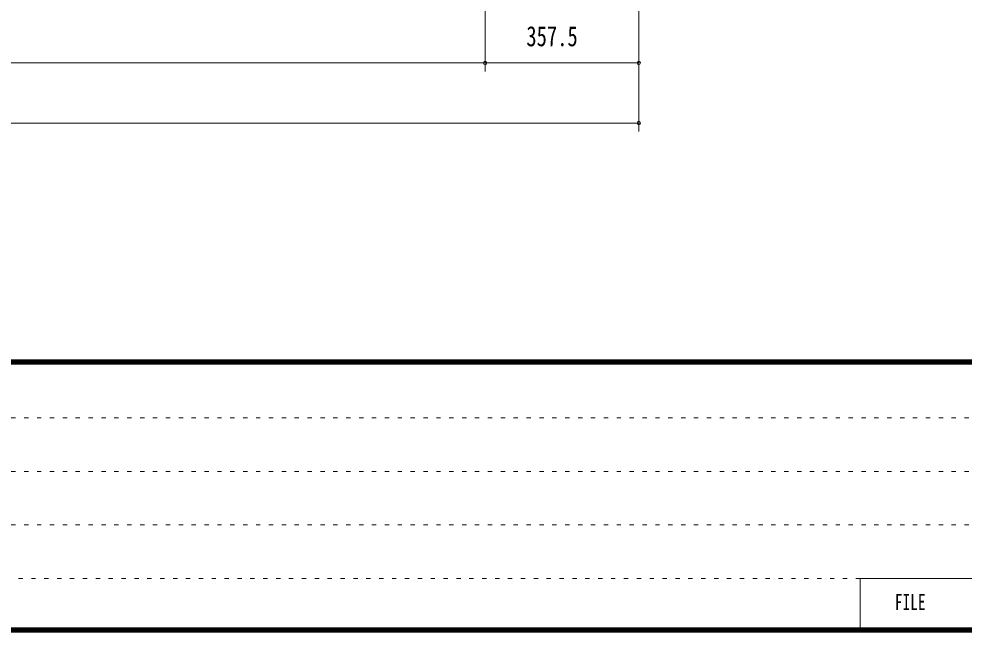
# Model space of a CAD drawing. Units: millimetres, scale not verified. Extents: x -5740 to 5740, y -4020 to 4020.
# Drawn here: x -1402 to 799, y -4020 to -2591 of the extents above; entities that cross this region are included whole.
import ezdxf
from ezdxf.enums import TextEntityAlignment as Align

# ---------------------------------------------------------------- set-up
doc = ezdxf.new("R2010")
doc.units = ezdxf.units.MM
doc.header["$LTSCALE"] = 10
doc.linetypes.add('USER1', pattern=[3, 1, -2])
doc.layers.add('0-E_2ラック-F寸法', color=3, linetype='Continuous', lineweight=18)
doc.layers.add('1-2_F-F4PAPAER', color=5, linetype='Continuous', lineweight=18)
doc.styles.add('ＭＳ ゴシック', font='')
doc.styles.get('ＭＳ ゴシック').set_extended_font_data('MS Gothic')

msp = doc.modelspace()

# ---------------------------------------------------------------- linework, layer by layer
at = {"layer": '0-E_2ラック-F寸法'}
for p, q in [((-316.2, -2713.71), (-316.2, -2198.95)), ((41.3, -2853.71), (41.3, -2220.95)), ((-4591.2, -2693.71), (-316.2, -2693.71)), ((-316.2, -2693.71), (41.3, -2693.71)), ((-4798.7, -2833.71), (41.3, -2833.71))]:
    msp.add_line(p, q, dxfattribs=at)
for centre, start, end in [((-316.2, -2693.71), 0, 180), ((-316.2, -2693.71), 180, 0), ((41.3, -2693.71), 0, 180), ((41.3, -2693.71), 180, 0), ((41.3, -2833.71), 0, 180), ((41.3, -2833.71), 180, 0)]:
    msp.add_arc(centre, 4, start, end, dxfattribs=at)
at = {"layer": '1-2_F-F4PAPAER'}
for p, q in [((5730, -3385.87), (-5730, -3385.87)), ((-5730, -3386.87), (5730, -3386.87)), ((5730, -3387.87), (-5730, -3387.87)), ((-5730, -3388.87), (5730, -3388.87)), ((5730, -3389.87), (-5730, -3389.87)), ((-5730, -3390.87), (5730, -3390.87)), ((5730, -3391.87), (-5730, -3391.87)), ((-5730, -3392.87), (5730, -3392.87)), ((5730, -3393.87), (-5730, -3393.87)), ((-5730, -3394.87), (5730, -3394.87)), ((5730, -3395.87), (-5730, -3395.87))]:
    msp.add_line(p, q, dxfattribs=at)
at = {"layer": '1-2_F-F4PAPAER', "color": 6, "linetype": 'USER1'}
for p, q in [((-5740, -3520.67), (1560, -3520.67)), ((1560, -3645.47), (-5740, -3645.47)), ((-5740, -3770.27), (1560, -3770.27)), ((556.8, -3895.07), (-5740, -3895.07))]:
    msp.add_line(p, q, dxfattribs=at)
at = {"layer": '1-2_F-F4PAPAER'}
for points in [[(-5740, -4019.87), (5740, -4019.87), (5740, 4020.13), (-5740, 4020.13)], [(-5739, -4018.87), (5739, -4018.87), (5739, 4019.13), (-5739, 4019.13)], [(-5738, -4017.87), (-5738, 4018.13), (5738, 4018.13), (5738, -4017.87)], [(-5737, -4016.87), (5737, -4016.87), (5737, 4017.13), (-5737, 4017.13)], [(-5736, -4015.87), (-5736, 4016.13), (5736, 4016.13), (5736, -4015.87)], [(-5735, -4014.87), (5735, -4014.87), (5735, 4015.13), (-5735, 4015.13)], [(-5734, -4013.87), (-5734, 4014.13), (5734, 4014.13), (5734, -4013.87)], [(-5733, -4012.87), (5733, -4012.87), (5733, 4013.13), (-5733, 4013.13)], [(-5732, -4011.87), (5732, -4011.87), (5732, 4012.13), (-5732, 4012.13)], [(-5731, -4010.87), (5731, -4010.87), (5731, 4011.13), (-5731, 4011.13)], [(-5730, -4009.87), (-5730, 4010.13), (5730, 4010.13), (5730, -4009.87)]]:
    msp.add_lwpolyline(points, close=True, dxfattribs=at)
msp.add_lwpolyline([(556.8, -4019.87), (556.8, -3895.07), (1560, -3895.07)], dxfattribs=at)

# ---------------------------------------------------------------- texts
at = {"layer": '0-E_2ラック-F寸法', "color": 7, "style": 'ＭＳ ゴシック', "width": 0.75}
msp.add_text('357.5', height=46.89, dxfattribs=at).set_placement((-220.39, -2668.91), align=Align.BOTTOM_LEFT)
at = {"layer": '1-2_F-F4PAPAER', "color": 7, "style": 'ＭＳ ゴシック', "width": 0.7}
msp.add_text('FILE', height=37.51, dxfattribs=at).set_placement((637.86, -3979.94), align=Align.BOTTOM_LEFT)

doc.saveas('drawing.dxf')
